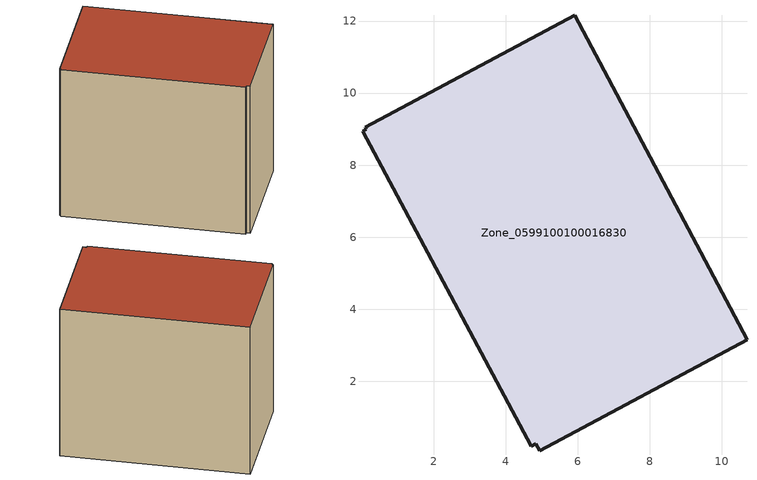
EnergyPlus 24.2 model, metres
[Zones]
Zone_0599100100016830
 floor ground (C_G): 4.84,0.26 4.71,0.2 0.03,8.95 0.13,9 0.1,9.05 5.92,12.16 10.71,3.15 4.95,0.07 z0
 wall outside (C_F): 10.71,3.15 5.92,12.16 0.1,9.05 0.13,9 0.03,8.95 4.71,0.2 4.84,0.26 4.95,0.07 10.71,3.15 z0:8.97
 roof outside (C_R): 4.71,0.2 4.84,0.26 4.95,0.07 10.71,3.15 5.92,12.16 0.1,9.05 0.13,9 0.03,8.95 z8.97
[BUILDING]
Pand.0599100100016830: North Axis=0; Terrain=City; Loads Convergence Tolerance Value=0.04; Temperature Convergence Tolerance Value=0.4; Solar Distribution=FullExterior; Maximum Number of Warmup Days=25; Minimum Number of Warmup Days=1
[Site:Location]
Rotterdam.The.Hague.AP_ZH_NLD Design_Conditions: Latitude=51.96; Longitude=4.45; Time Zone=1; Elevation=-4.5
[SITE:GROUNDTEMPERATURE:BUILDINGSURFACE]
18, 18, 18, 18, 18, 18, 18, 18, 18, 18, 18, 18
[MATERIAL] Thermal Absorptance=0.9; Solar Absorptance=0.7; Visible Absorptance=0.7
Name | Roughness | Thickness | Conductivity | Density | Specific Heat
G.TC.2015-2018 | MediumSmooth | 0.15 | 0.0428571 | 540 | 1210
F.TC.2015-2018 | Rough | 0.3 | 0.0666667 | 1920 | 840
R.TC.2015-2018 | MediumRough | 0.2 | 0.0333333 | 1500 | 1000
[CONSTRUCTION]
C_G: G.TC.2015-2018
C_F: F.TC.2015-2018
C_R: R.TC.2015-2018
[ZONE]
Zone_0599100100016830: Type=1; Multiplier=1; Ceiling Height=Autocalculate; Volume=Autocalculate; Floor Area=autocalculate; Part of Total Floor Area=Yes
[ZONEINFILTRATION:DESIGNFLOWRATE]
Infil_Zone_0599100100016830: Zone or ZoneList or Space or SpaceList=Zone_0599100100016830; Schedule=AlwaysOn; Design Flow Rate Calculation Method=Flow/Area; Flow Rate per Floor Area=0.0015; Constant Term Coefficient=1; Temperature Term Coefficient=0; Velocity Term Coefficient=0; Velocity Squared Term Coefficient=0
[HVACTEMPLATE:ZONE:IDEALLOADSAIRSYSTEM]
Zone_0599100100016830: Maximum Heating Supply Air Temperature=50; Minimum Cooling Supply Air Temperature=13; Maximum Heating Supply Air Humidity Ratio=0.0156; Minimum Cooling Supply Air Humidity Ratio=0.0077; Heating Limit=NoLimit; Cooling Limit=NoLimit; Dehumidification Control Type=ConstantSensibleHeatRatio; Cooling Sensible Heat Ratio=0.7; Dehumidification Setpoint=60; Humidification Control Type=None; Humidification Setpoint=30; Outdoor Air Method=None; Outdoor Air Flow Rate per Person=0.00944; Outdoor Air Flow Rate per Zone Floor Area=0; Outdoor Air Flow Rate per Zone=0; Demand Controlled Ventilation Type=None; Outdoor Air Economizer Type=NoEconomizer; Heat Recovery Type=None; Sensible Heat Recovery Effectiveness=0.7; Latent Heat Recovery Effectiveness=0.65
[ZONECONTROL:THERMOSTAT]
ThermostatControl_Zone_0599100100016830: Zone or ZoneList=Zone_0599100100016830; Control Type Schedule=DualSetpointControlType; Control 1=Thermostat_Zone_0599100100016830; Temperature Difference Between Cutout And Setpoint=0
[THERMOSTATSETPOINT:DUALSETPOINT]
Thermostat_Zone_0599100100016830: Heating Setpoint Temperature Schedule=HeatingSetpoint_Zone_0599100100016830; Cooling Setpoint Temperature Schedule=CoolingSetpoint_Zone_0599100100016830
[SCHEDULE:COMPACT]
HeatingSetpoint_Zone_0599100100016830: Through: 12/31, For: AllDays, Until: 24:00, 21
CoolingSetpoint_Zone_0599100100016830: Through: 12/31, For: AllDays, Until: 24:00, 24
DualSetpointControlType: Through: 12/31, For: AllDays, Until: 24:00, 4
AlwaysOn: Through: 12/31, For: AllDays, Until: 24:00, 1
